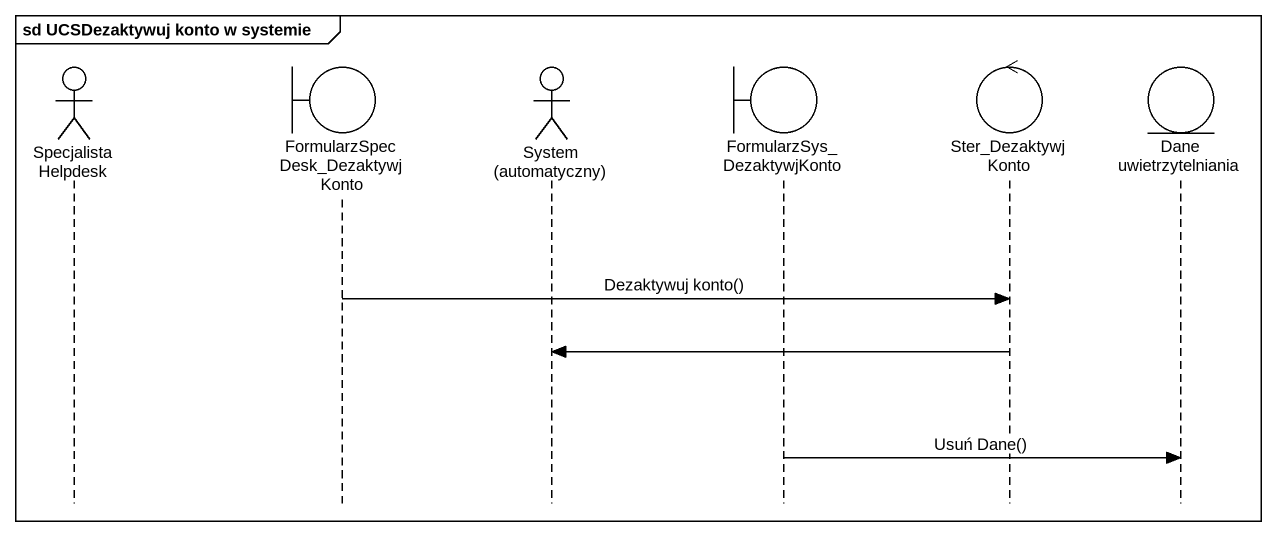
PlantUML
@startuml
mainframe sd UCSDezaktywuj konto w systemie
hide footbox
actor "Specjalista Helpdesk" as Specjalista_Helpdesk
boundary "FormularzSpecDesk_DezaktywjKonto" as FormularzSpecDesk
actor "System (automatyczny)" as System_automatyczny
boundary FormularzSys_DezaktywjKonto
control Ster_DezaktywjKonto
entity "Dane uwietrzytelniania" as Dane_uwietrzytelniania

FormularzSpecDesk -> Ster_DezaktywjKonto : Dezaktywuj konto()
Ster_DezaktywjKonto -> System_automatyczny
FormularzSys_DezaktywjKonto -> Dane_uwietrzytelniania : Usuń Dane()
@enduml
